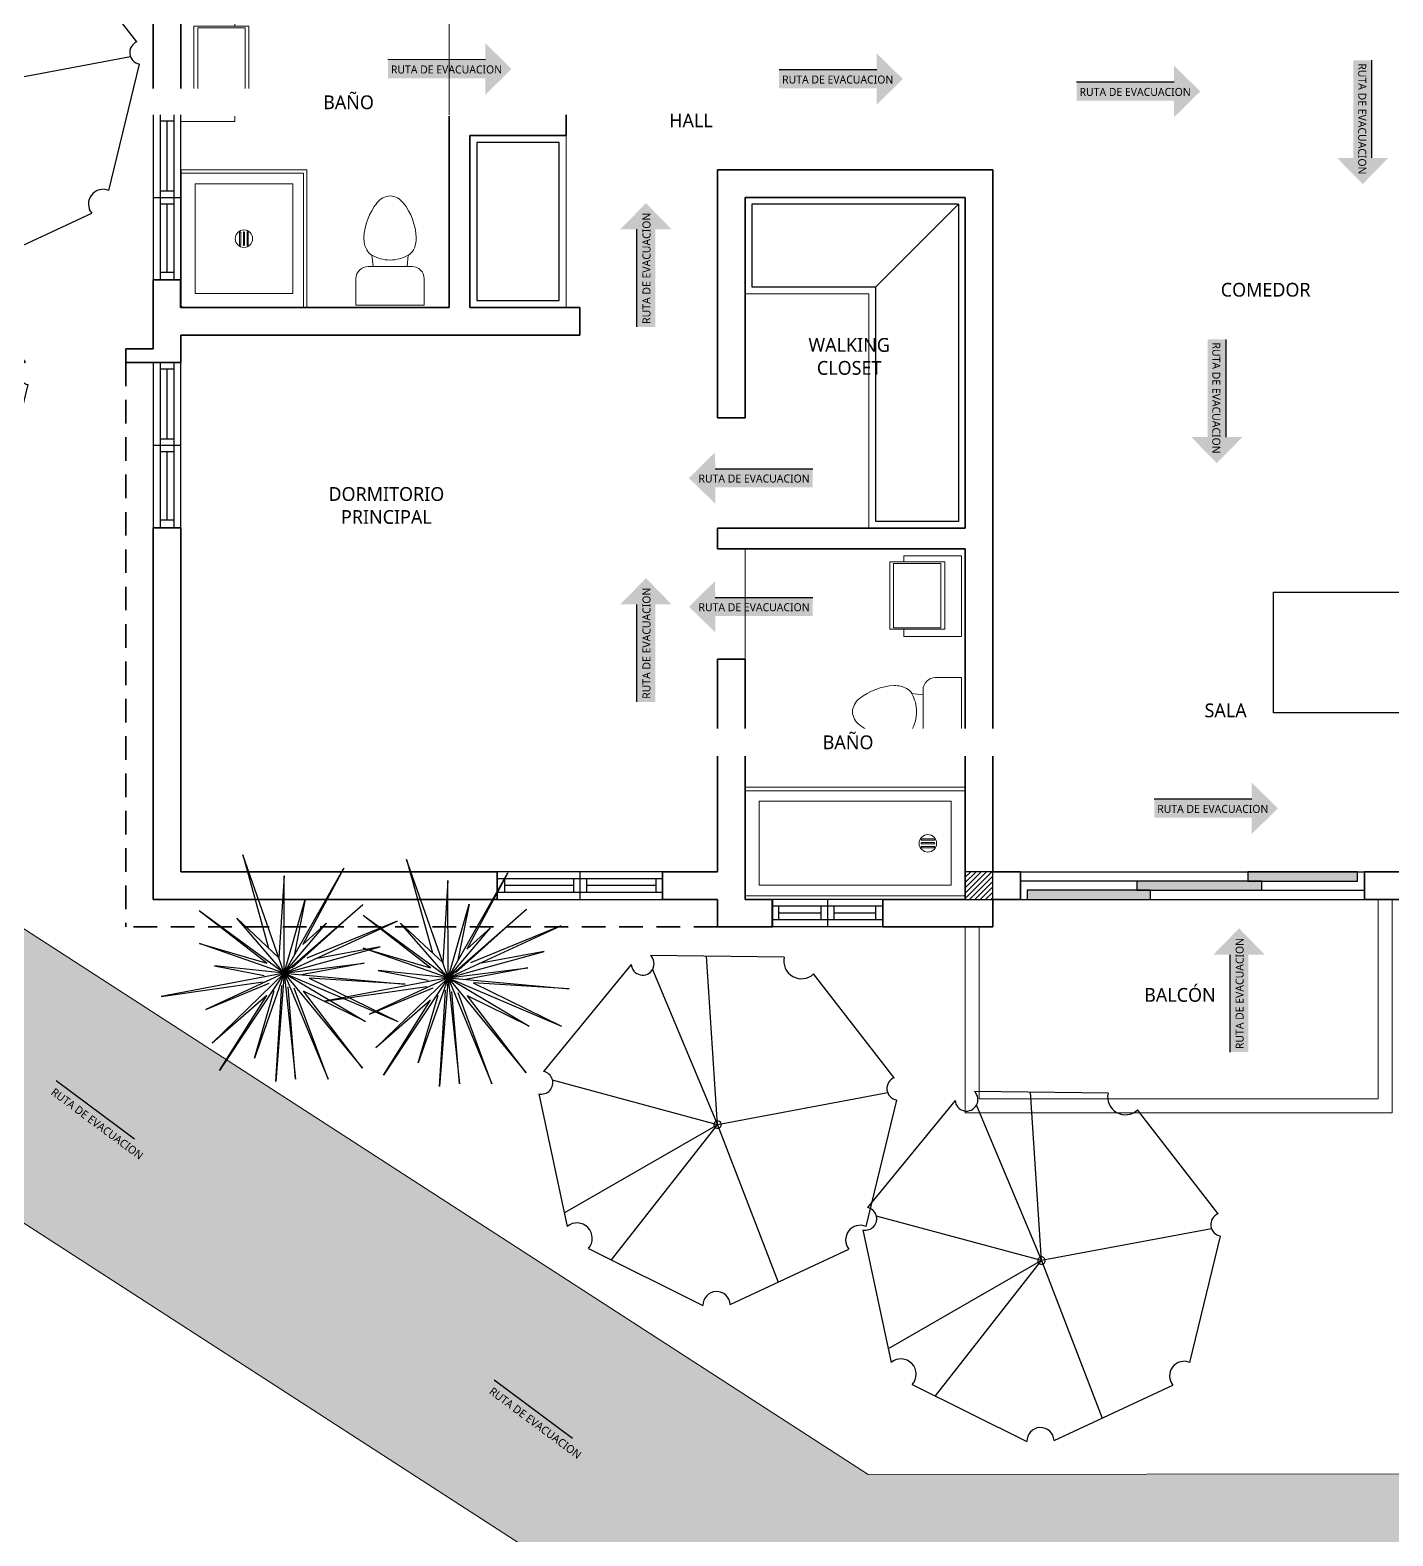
# Model space of a CAD drawing. Header units: feet. Extents: x 1019 to 2236, y -546 to 122.
# Drawn here: x 1074.38 to 1084.28, y -445.86 to -434.92 of the extents above; entities that cross this region are included whole.
import ezdxf

# ---------------------------------------------------------------- set-up
doc = ezdxf.new("R2010")
doc.units = ezdxf.units.FT
doc.header["$LTSCALE"] = 0.05
doc.header["$MEASUREMENT"] = 0
doc.linetypes.add('HIDDEN', pattern=[9.525, 6.35, -3.175])
for name, color, linetype, lineweight in [('A-GENM', 8, 'Continuous', 9), ('A-WALL', 7, 'Continuous', 25), ('arq-pisos', 251, 'Continuous', 5), ('closet', 8, 'Continuous', 5), ('I-FURN', 8, 'Continuous', 0), ('None', 7, 'Continuous', 5), ('P-SANR-FIXT', 8, 'Continuous', 9)]:
    doc.layers.add(name, color=color, linetype=linetype, lineweight=lineweight)
for name, color, linetype in [('columna', 9, 'Continuous'), ('MB3', 8, 'Continuous'), ('MUROS', 7, 'Continuous'), ('PERT-VENT', 8, 'Continuous'), ('PISO', 8, 'Continuous'), ('SIMBOLOGIA', 6, 'Continuous'), ('Simbolos de evacuacion', 7, 'Continuous'), ('TXT', 2, 'Continuous')]:
    doc.layers.add(name, color=color, linetype=linetype)
doc.layers.add('PLANTS', color=7, linetype='Continuous', true_color=0x005716)
doc.styles.add('ads', font='trebuc.ttf', dxfattribs={"height": 0.14})
picture_1 = doc.add_image_def('image4.jpg', size_in_pixel=(269, 187))

# ---------------------------------------------------------------- blocks, each defined once
blk = doc.blocks.new('ARBOL4')
at = {"layer": 'PLANTS'}
for p, q in [((0.18998, 0.442934), (-0.157772, 0.457476)), ((-0.215225, 0.439234), (-0.445698, 0.173788)), ((-0.172006, 0.430212), (0, 0)), ((0.465439, 0.126688), (0.258534, 0.409628)), ((0, 0), (0.381619, 0.241316)), ((-0.474293, 0.087687), (-0.409359, -0.263952)), ((0.392021, -0.274733), (0.48214, 0.055782)), ((0, 0), (-0.436626, -0.116299)), ((-0.37373, -0.251589), (0, 0)), ((0, 0), (-0.030926, -0.456175)), ((0.410256, -0.207857), (0, 0)), ((0, 0), (0.311329, -0.356352)), ((-0.375843, -0.309965), (-0.049034, -0.484529)), ((0.011921, -0.485418), (0.345337, -0.341692))]:
    blk.add_line(p, q, dxfattribs=at)
for centre, radius, start, end in [((-0.189074, 0.45647), 0.031319, 213.386078, 1.840691), ((0.228399, 0.434803), 0.03927, 168.050674, 320.127319), ((-0.47347, 0.135212), 0.047533, 269.007996, 54.248581), ((0.474388, 0.091377), 0.036427, 104.220505, 282.287354), ((0, 0), 0.01, 0, 180), ((0, 0), 0.01, 180, 0), ((-0.383672, -0.280455), 0.030531, 284.858551, 147.280869), ((0.371318, -0.310052), 0.04094, 59.622765, 230.608597), ((-0.018543, -0.484042), 0.030495, 357.413361, 180.915833)]:
    blk.add_arc(centre, radius, start, end, dxfattribs=at)
blk = doc.blocks.new('T36')
at = {"color": 86, "linetype": 'Continuous'}
for p, q in [((-0.0034, -0.0094), (-0.0541, 0.4721)), ((-0.0541, 0.4721), (-0.0034, 0.092)), ((-0.0034, -0.0094), (0.0979, 0.4721)), ((-0.0034, 0.092), (0.0979, 0.4721)), ((-0.0034, -0.0094), (-0.2936, 0.3918)), ((-0.2936, 0.3918), (-0.0795, 0.0666)), ((-0.0034, -0.0094), (0.3071, 0.3693)), ((0.3071, 0.3693), (0.0526, 0.0804)), ((-0.0034, -0.0094), (-0.1808, 0.3454)), ((-0.1808, 0.3454), (-0.083, 0.1007)), ((-0.0034, -0.0094), (0.1233, 0.3454)), ((0.1233, 0.3454), (0.0526, 0.0804)), ((-0.0034, -0.0094), (-0.3329, 0.244)), ((-0.3329, 0.244), (-0.0288, 0.0159)), ((-0.0034, -0.0094), (-0.1048, 0.2947)), ((-0.1048, 0.2947), (-0.0107, 0.0594)), ((-0.0034, -0.0094), (0.3767, 0.244)), ((0.3767, 0.244), (0.0473, 0.0413)), ((-0.0034, -0.0094), (-0.4596, 0.1426)), ((-0.4596, 0.1426), (-0.1302, 0.0413)), ((-0.0034, -0.0094), (-0.2315, 0.1173)), ((-0.2315, 0.1173), (-0.1302, 0.0413)), ((-0.0034, -0.0094), (0.4021, 0.1173)), ((0.4021, 0.1173), (0.0473, 0.0159)), ((-0.0034, -0.0094), (-0.3076, 0.0159)), ((-0.3076, 0.0159), (-0.0795, 0.0159)), ((-0.0034, -0.0094), (0.4274, 0.0413)), ((0.4274, 0.0413), (0.0473, -0.0094)), ((-0.0034, -0.0094), (-0.4343, -0.2629)), ((-0.0034, -0.0094), (-0.3836, -0.0854)), ((-0.3836, -0.0854), (-0.0585, -0.0418)), ((-0.0034, -0.0094), (-0.1808, -0.3896)), ((-0.0034, -0.0094), (-0.1808, -0.2375)), ((-0.1808, -0.2375), (-0.0585, -0.0418)), ((-0.0034, -0.0094), (-0.0541, -0.3642)), ((-0.0034, -0.0094), (0.1832, -0.4725)), ((-0.0034, -0.0094), (0.4274, -0.1868)), ((-0.0034, -0.0094), (0.0219, -0.2882)), ((-0.0034, -0.0094), (0.3514, -0.0601)), ((-0.0034, -0.0094), (0.1993, -0.2882)), ((-0.0034, -0.0094), (0.326, -0.2375)), ((0.3514, -0.0601), (0.0726, -0.0348)), ((-0.4343, -0.2629), (-0.0887, -0.0901)), ((-0.0288, -0.0854), (-0.1808, -0.3896)), ((-0.0541, -0.3642), (-0.0288, -0.0854)), ((0.0219, -0.2882), (0.0219, -0.0854)), ((0.1993, -0.2882), (0.0473, -0.0601)), ((0.1832, -0.4725), (0.0473, -0.0854)), ((0.4274, -0.1868), (0.0979, -0.0601)), ((0.0979, -0.0601), (0.326, -0.2375))]:
    blk.add_line(p, q, dxfattribs=at)
blk = doc.blocks.new('Arbol222')
at = {"layer": 'PLANTS', "lineweight": 15, "xscale": 1.5, "yscale": 1.5, "zscale": 1.5}
blk.add_blockref('T36', (0.0051, 0.0141), dxfattribs=at)
blk = doc.blocks.new('bath_sink_6127 - bath_sink_6127-542651-Nivel 1')
at = {"layer": 'I-FURN'}
for p, q in [((0.293, 0.244), (0.293, 0.4)), ((0.395, 0.244), (-0.005, 0.244)), ((-0.005, 0.244), (-0.005, -0.245)), ((0.025, -0.234), (0.025, 0.233)), ((0.025, 0.233), (0.369, 0.233)), ((0.369, 0.233), (0.369, -0.234)), ((0.395, -0.245), (0.395, 0.244)), ((-0.005, -0.245), (0.395, -0.245)), ((0.369, -0.234), (0.025, -0.234)), ((0.293, -0.448), (0.293, -0.245)), ((-0.1, -0.448), (0.293, -0.448))]:
    blk.add_line(p, q, dxfattribs=at)
blk = doc.blocks.new('Toilet_-_Tank_-_3D_4840 - 17_ High_ Seat Not Visible-536545-Nivel 1')
at = {"layer": 'P-SANR-FIXT'}
for p, q in [((0.248, 0.489), (-0.248, 0.489)), ((-0.248, 0.489), (-0.248, 0.298)), ((0.248, 0.298), (0.248, 0.489)), ((-0.159, 0.21), (-0.123, 0.21)), ((-0.123, 0.21), (-0.132, 0.127)), ((-0.123, 0.21), (0.123, 0.21)), ((0.132, 0.127), (0.123, 0.21)), ((0.123, 0.21), (0.159, 0.21))]:
    blk.add_line(p, q, dxfattribs=at)
for centre, radius, start, end in [((-0.159, 0.298), 0.0889, 180, 270), ((0.159, 0.298), 0.0889, 270, 360), ((-0.083, 0.041), 0.0995, 119.8981, 151.0596), ((0, -0.104), 0.266, 90.1019, 119.8981), ((0, -0.104), 0.266, 60.1019, 89.8981), ((0.083, 0.041), 0.0995, 28.9404, 60.1019), ((-0.023, 0.008), 0.167, 151.0596, 182.709), ((0.023, 0.008), 0.167, 357.291, 28.9404), ((0.25, 0.021), 0.441, 182.709, 218.5058), ((-0.25, 0.021), 0.441, 321.4942, 357.291), ((0.011, -0.169), 0.136, 218.5058, 265.219), ((-0.011, -0.169), 0.136, 274.781, 321.4942)]:
    blk.add_arc(centre, radius, start, end, dxfattribs=at)
blk = doc.blocks.new('Shower_Stall_9385 - 1-684532-Nivel 1')
at = {"layer": 'P-SANR-FIXT'}
for p, q in [((-0.576, 0.533), (0.424, 0.533)), ((-0.576, -0.381), (-0.576, 0.533)), ((0.424, 0.508), (-0.551, 0.508)), ((-0.551, -0.381), (-0.551, 0.508)), ((-0.475, -0.279), (-0.475, 0.432)), ((-0.475, 0.432), (0.322, 0.432)), ((0.322, 0.432), (0.322, -0.279)), ((-0.121, 0.108), (-0.032, 0.108)), ((-0.032, 0.099), (-0.121, 0.099)), ((-0.121, 0.081), (-0.032, 0.081)), ((-0.032, 0.072), (-0.121, 0.072)), ((-0.121, 0.053), (-0.032, 0.053)), ((-0.032, 0.044), (-0.121, 0.044)), ((0.322, -0.279), (-0.475, -0.279)), ((-0.576, -0.381), (-0.551, -0.381)), ((-0.551, -0.381), (0.398, -0.381))]:
    blk.add_line(p, q, dxfattribs=at)
for centre, radius, start, end in [((-0.076, 0.076), 0.0635, 360, 180), ((-0.076, 0.076), 0.0635, 0, 180), ((-0.076, 0.076), 0.0635, 180, 360), ((-0.076, 0.076), 0.0635, 180, 360), ((-0.121, 0.103), 0.00444, 90, 270), ((-0.121, 0.076), 0.00444, 90, 270), ((-0.121, 0.049), 0.00444, 90, 270), ((-0.032, 0.103), 0.00444, 270, 90), ((-0.032, 0.076), 0.00444, 270, 90), ((-0.032, 0.049), 0.00444, 270, 90), ((0.398, -0.356), 0.0254, 270, 360)]:
    blk.add_arc(centre, radius, start, end, dxfattribs=at)
blk = doc.blocks.new('bath_sink_6127 - bath_sink_6127-V2-Nivel 1')
at = {"layer": 'I-FURN'}
for p, q in [((0.293, 0.297), (-0.127, 0.297)), ((-0.127, 0.297), (-0.127, -0.29)), ((0.395, 0.244), (-0.005, 0.244)), ((-0.005, 0.244), (-0.005, -0.245)), ((0.025, -0.234), (0.025, 0.233)), ((0.025, 0.233), (0.369, 0.233)), ((0.293, 0.244), (0.293, 0.297)), ((0.369, 0.233), (0.369, -0.234)), ((0.395, -0.245), (0.395, 0.244)), ((0.293, -0.29), (-0.127, -0.29)), ((-0.005, -0.245), (0.395, -0.245)), ((0.369, -0.234), (0.025, -0.234)), ((0.293, -0.29), (0.293, -0.245))]:
    blk.add_line(p, q, dxfattribs=at)
blk = doc.blocks.new('A$C45091238')
for points in [[(0.846, 0.067), (1.753, 0.067), (1.753, 0.133), (0.846, 0.133)], [(1.653, 0.133), (2.45, 0.133), (2.45, 0.2), (1.653, 0.2)], [(0.05, 0), (0.946, 0), (0.946, 0.067), (0.05, 0.067)]]:
    blk.add_hatch(color=256).paths.add_polyline_path(points)
at = {"layer": 'PERT-VENT', "extrusion": (-6.28888e-16, -1.94037e-15, -1)}
for points in [[(-0.846, 0.067), (-1.753, 0.067), (-1.753, 0.133), (-0.846, 0.133)], [(-1.653, 0.133), (-2.45, 0.133), (-2.45, 0.2), (-1.653, 0.2)], [(-0.05, 0), (-0.946, 0), (-0.946, 0.067), (-0.05, 0.067)]]:
    blk.add_lwpolyline(points, close=True, dxfattribs=at)
at = {"layer": 'PISO'}
for p, q in [((0, 0.2), (2.5, 0.2)), ((0, 0), (2.5, 0))]:
    blk.add_line(p, q, dxfattribs=at)
at = {"layer": 'PISO', "extrusion": (-6.28888e-16, -1.94037e-15, -1)}
for p, q in [((0.896, 0.133), (0, 0.133)), ((1.753, 0.067), (2.5, 0.067))]:
    blk.add_line(p, q, dxfattribs=at)
blk = doc.blocks.new('A$C24CF40E6')
at = {"layer": 'P-SANR-FIXT', "extrusion": (-2.36783e-12, 8.94772e-16, -1)}
for p, q in [((0, 0.814), (1.6, 0.814)), ((1.6, 0.789), (0, 0.789)), ((1.6, 0.814), (1.6, 0.789)), ((1.6, 0.025), (1.6, 0.789)), ((0.102, 0.713), (1.498, 0.713)), ((1.498, 0.713), (1.498, 0.102)), ((1.283, 0.439), (1.373, 0.439)), ((1.373, 0.43), (1.283, 0.43)), ((1.283, 0.412), (1.373, 0.412)), ((1.373, 0.403), (1.283, 0.403)), ((1.283, 0.384), (1.373, 0.384)), ((1.373, 0.375), (1.283, 0.375)), ((1.498, 0.102), (0.102, 0.102))]:
    blk.add_line(p, q, dxfattribs=at)
at = {"layer": 'P-SANR-FIXT', "extrusion": (2.36783e-12, 8.94772e-16, -1)}
for p, q in [((0, 0.814), (0, 0.789)), ((0, 0.025), (0, 0.789)), ((0.102, 0.713), (0.102, 0.102))]:
    blk.add_line(p, q, dxfattribs=at)
at = {"layer": 'P-SANR-FIXT', "extrusion": (-2.36783e-12, -8.94772e-16, -1)}
for p, q in [((1.6, 0.025), (0, 0.025)), ((0, 0), (1.6, 0)), ((1.6, 0), (1.6, 0.025))]:
    blk.add_line(p, q, dxfattribs=at)
at = {"layer": 'P-SANR-FIXT', "extrusion": (2.36783e-12, -8.94772e-16, -1)}
blk.add_line((0, 0), (0, 0.025), dxfattribs=at)
at = {"layer": 'P-SANR-FIXT', "extrusion": (-2.36783e-12, 8.94772e-16, -1)}
for centre, radius, start, end in [((-1.328, 0.407), 0.0635, 0, 180), ((-1.328, 0.407), 0.0635, 0, 180), ((-1.283, 0.434), 0.00444, 270, 90), ((-1.373, 0.434), 0.00444, 90, 270), ((-1.328, 0.407), 0.0635, 180, 0), ((-1.328, 0.407), 0.0635, 180, 0), ((-1.283, 0.407), 0.00444, 270, 90), ((-1.283, 0.38), 0.00444, 270, 90), ((-1.373, 0.407), 0.00444, 90, 270), ((-1.373, 0.38), 0.00444, 90, 270)]:
    blk.add_arc(centre, radius, start, end, dxfattribs=at)
blk = doc.blocks.new('A$C18ED6237')
at = {"layer": 'PERT-VENT', "extrusion": (-2.36783e-12, 8.94772e-16, -1)}
for p, q in [((1.2, 0.2), (0, 0.2)), ((1.2, 0.15), (0, 0.15)), ((0.054, 0.05), (0.054, 0.15)), ((0.553, 0.15), (0.553, 0.05)), ((0.6, 0.2), (0.6, 0)), ((0.647, 0.15), (0.647, 0.05)), ((1.2, 0.05), (0, 0.05)), ((0.553, 0.1), (0.054, 0.1)), ((1.153, 0.1), (0.647, 0.1)), ((0, 0), (1.2, 0))]:
    blk.add_line(p, q, dxfattribs=at)
at = {"layer": 'PERT-VENT'}
blk.add_line((1.153, 0.05), (1.153, 0.15), dxfattribs=at)
blk = doc.blocks.new('A$C012446DC')
at = {"layer": 'PISO'}
h = blk.add_hatch(dxfattribs=at)
h.set_pattern_fill('ANSI31', color=256, scale=0.008571, angle=180)
h.set_pattern_definition([(225, (206536.064322, 1154820.960068), (0.0192434059784, -0.0192434059784), [])])
h.paths.add_polyline_path([(0, 0), (0.2, 0), (0.2, 0.2), (0, 0.2)])
at = {"layer": 'columna'}
blk.add_lwpolyline([(0.2, 0.2), (0, 0.2), (0, 0), (0.2, 0)], close=True, dxfattribs=at)
blk = doc.blocks.new('A$C791B5281')
at = {"layer": 'MUROS', "lineweight": 35}
blk.add_line((4.9, 10.3, 1.239), (5.1, 10.3, 1.239), dxfattribs=at)
for p in [(1.5, 10.1, 1.239), (4.9, 10.1, 1.239), (8.3, 10.1, 1.239), (0, 0, 1.239), (3.5, 0, 1.239), (6.3, 0, 1.239), (9.8, 0, 1.239)]:
    blk.add_blockref('A$C012446DC', p)

msp = doc.modelspace()

# ---------------------------------------------------------------- hatches: boundary and pattern name
at = {"layer": 'Simbolos de evacuacion'}
h = msp.add_hatch(color=94, dxfattribs=at)
h.paths.add_polyline_path([(1082.688, -435.434), (1082.688, -435.553), (1082.878, -435.366), (1082.688, -435.18), (1082.688, -435.299), (1081.979, -435.299), (1081.979, -435.434)])
h.paths.add_polyline_path([(1081.987, -435.326), (1082.797, -435.326), (1082.797, -435.415), (1081.987, -435.415)], flags=24)
h = msp.add_hatch(color=94, dxfattribs=at)
h.paths.add_polyline_path([(1083.99, -435.849), (1083.871, -435.849), (1084.058, -436.039), (1084.244, -435.849), (1084.125, -435.849), (1084.125, -435.14), (1083.99, -435.14)])
h.paths.add_polyline_path([(1084.098, -435.148), (1084.098, -435.958), (1084.01, -435.958), (1084.01, -435.148)], flags=24)
h = msp.add_hatch(color=94, dxfattribs=at)
h.paths.add_polyline_path([(1078.918, -436.368), (1079.037, -436.368), (1078.851, -436.178), (1078.664, -436.368), (1078.783, -436.368), (1078.783, -437.077), (1078.918, -437.077)])
h.paths.add_polyline_path([(1078.811, -437.069), (1078.811, -436.259), (1078.899, -436.259), (1078.899, -437.069)], flags=24)
h = msp.add_hatch(color=94, dxfattribs=at)
h.paths.add_polyline_path([(1082.931, -437.877), (1082.812, -437.877), (1082.998, -438.067), (1083.185, -437.877), (1083.066, -437.877), (1083.066, -437.168), (1082.931, -437.168)])
h.paths.add_polyline_path([(1083.038, -437.176), (1083.038, -437.986), (1082.95, -437.986), (1082.95, -437.176)], flags=24)
h = msp.add_hatch(color=94, dxfattribs=at)
h.paths.add_polyline_path([(1079.354, -438.242), (1079.354, -438.361), (1079.163, -438.175), (1079.353, -437.988), (1079.354, -438.107), (1080.062, -438.107), (1080.062, -438.242)])
h.paths.add_polyline_path([(1080.055, -438.134), (1079.245, -438.134), (1079.245, -438.223), (1080.055, -438.223)], flags=24)
h = msp.add_hatch(color=94, dxfattribs=at)
h.paths.add_polyline_path([(1078.918, -439.093), (1079.037, -439.093), (1078.851, -438.902), (1078.664, -439.093), (1078.783, -439.093), (1078.783, -439.801), (1078.918, -439.801)])
h.paths.add_polyline_path([(1078.81, -439.794), (1078.81, -438.984), (1078.899, -438.984), (1078.899, -439.794)], flags=24)
h = msp.add_hatch(color=94, dxfattribs=at)
h.paths.add_polyline_path([(1079.354, -439.177), (1079.354, -439.296), (1079.163, -439.11), (1079.353, -438.923), (1079.354, -439.042), (1080.062, -439.042), (1080.062, -439.177)])
h.paths.add_polyline_path([(1080.055, -439.069), (1079.245, -439.07), (1079.245, -439.158), (1080.055, -439.158)], flags=24)
h = msp.add_hatch(color=94, dxfattribs=at)
h.paths.add_polyline_path([(1083.252, -440.642), (1083.252, -440.761), (1083.442, -440.575), (1083.252, -440.388), (1083.252, -440.507), (1082.543, -440.507), (1082.543, -440.642)])
h.paths.add_polyline_path([(1082.551, -440.534), (1083.361, -440.534), (1083.361, -440.623), (1082.551, -440.623)], flags=24)
h = msp.add_hatch(color=94, dxfattribs=at)
h.paths.add_polyline_path([(1083.227, -441.638), (1083.346, -441.638), (1083.16, -441.447), (1082.973, -441.638), (1083.092, -441.638), (1083.092, -442.346), (1083.227, -442.346)])
h.paths.add_polyline_path([(1083.12, -442.339), (1083.12, -441.529), (1083.208, -441.529), (1083.208, -442.339)], flags=24)
h = msp.add_hatch(color=94, dxfattribs=at)
h.paths.add_polyline_path([(1075.053, -443.086), (1074.982, -443.182), (1075.246, -443.145), (1075.205, -442.882), (1075.134, -442.978), (1074.565, -442.555), (1074.484, -442.664)])
h.paths.add_polyline_path([(1074.554, -442.582), (1075.205, -443.065), (1075.152, -443.136), (1074.502, -442.653)], flags=24)
h = msp.add_hatch(color=94, dxfattribs=at)
h.paths.add_polyline_path([(1078.236, -445.26), (1078.166, -445.356), (1078.429, -445.319), (1078.388, -445.056), (1078.317, -445.152), (1077.748, -444.729), (1077.668, -444.838)])
h.paths.add_polyline_path([(1077.738, -444.756), (1078.388, -445.239), (1078.335, -445.31), (1077.685, -444.827)], flags=24)

# ---------------------------------------------------------------- linework, layer by layer
at = {"layer": 'A-GENM', "extrusion": (7.74729e-15, 7.31823e-14, -1)}
for p, q in [((1070.904, -439.237), (1080.465, -445.415)), ((1070.673, -441.224), (1079.234, -446.756))]:
    msp.add_line(p, q, dxfattribs=at)
at = {"layer": 'A-GENM'}
msp.add_line((1080.465, -445.415), (1085.178, -445.409), dxfattribs=at)
at = {"layer": 'A-WALL', "lineweight": 35, "extrusion": (-2.36783e-12, 8.94772e-16, -1)}
for p, q in [((1075.271, -433.936), (1075.271, -435.536)), ((1075.471, -435.536), (1075.471, -434.736)), ((1075.271, -435.536), (1075.471, -435.536)), ((1075.271, -435.536), (1075.471, -435.536)), ((1078.271, -435.536), (1077.421, -435.536)), ((1077.421, -435.536), (1077.421, -436.936)), ((1078.271, -435.686), (1077.571, -435.686)), ((1077.571, -436.936), (1077.571, -435.686)), ((1081.371, -435.936), (1079.371, -435.936)), ((1079.371, -435.936), (1079.371, -437.737)), ((1081.371, -441.036), (1081.371, -435.936)), ((1079.571, -436.136), (1081.171, -436.136)), ((1079.571, -437.737), (1079.571, -436.136)), ((1081.171, -436.136), (1081.171, -438.54)), ((1077.571, -436.936), (1077.571, -436.636)), ((1075.471, -436.736), (1075.271, -436.736)), ((1075.271, -437.236), (1075.271, -436.736)), ((1075.47, -436.936), (1075.47, -436.739)), ((1077.421, -436.936), (1075.47, -436.936)), ((1078.371, -436.936), (1077.571, -436.936)), ((1078.371, -437.136), (1078.371, -436.936)), ((1075.471, -437.136), (1078.371, -437.136)), ((1075.071, -437.336), (1075.071, -437.236)), ((1079.571, -437.737), (1079.371, -437.737)), ((1075.271, -438.536), (1075.271, -441.236)), ((1075.471, -441.036), (1075.471, -438.536)), ((1079.371, -438.54), (1079.371, -438.69)), ((1081.171, -438.54), (1079.371, -438.54)), ((1079.371, -438.69), (1081.171, -438.69)), ((1081.171, -438.69), (1081.171, -441.236)), ((1079.571, -439.49), (1079.371, -439.49)), ((1079.371, -439.49), (1079.371, -441.036)), ((1079.571, -441.236), (1079.571, -439.49)), ((1077.771, -441.036), (1075.471, -441.036)), ((1077.771, -441.236), (1077.771, -441.036)), ((1079.371, -441.036), (1078.971, -441.036)), ((1078.971, -441.036), (1078.971, -441.236)), ((1078.971, -441.036), (1078.971, -441.236)), ((1081.571, -441.036), (1081.371, -441.036)), ((1084.071, -441.036), (1084.071, -441.236)), ((1084.071, -441.036), (1084.071, -441.236)), ((1084.871, -441.036), (1084.071, -441.036)), ((1075.271, -441.236), (1077.771, -441.236)), ((1079.371, -441.236), (1078.971, -441.236)), ((1079.371, -441.236), (1079.371, -441.436)), ((1079.571, -441.236), (1079.771, -441.236)), ((1080.571, -441.236), (1081.171, -441.236)), ((1081.371, -441.436), (1081.371, -441.236)), ((1081.571, -441.236), (1081.371, -441.236)), ((1084.071, -441.236), (1084.671, -441.236)), ((1079.371, -441.436), (1079.771, -441.436)), ((1080.571, -441.436), (1081.371, -441.436))]:
    msp.add_line(p, q, dxfattribs=at)
at = {"layer": 'A-WALL', "lineweight": 35}
for p, q in [((1075.471, -437.336), (1075.471, -437.136)), ((1075.071, -437.236), (1075.271, -437.236)), ((1075.071, -437.336), (1075.471, -437.336)), ((1081.571, -441.036), (1081.571, -441.236)), ((1079.771, -441.236), (1079.771, -441.436)), ((1079.771, -441.236), (1079.771, -441.436)), ((1080.571, -441.236), (1080.571, -441.436)), ((1080.571, -441.236), (1080.571, -441.436))]:
    msp.add_line(p, q, dxfattribs=at)
at = {"layer": 'A-WALL', "extrusion": (-1.74148e-10, 1.01069e-11, -1)}
for p, q in [((1079.767, -441.436), (1079.767, -441.236)), ((1079.767, -441.436), (1079.767, -441.236)), ((1080.571, -441.236), (1080.571, -441.436))]:
    msp.add_line(p, q, dxfattribs=at)
at = {"layer": 'A-WALL', "extrusion": (-1.74148e-10, 1.01075e-11, -1)}
msp.add_line((1080.571, -441.236), (1080.571, -441.436), dxfattribs=at)
at = {"layer": 'closet', "extrusion": (-2.36783e-12, 8.94772e-16, -1)}
for p, q in [((1079.571, -436.836), (1080.471, -436.836)), ((1080.471, -436.836), (1080.471, -438.54))]:
    msp.add_line(p, q, dxfattribs=at)
at = {"layer": 'closet'}
msp.add_line((1079.571, -439.49), (1079.571, -438.69), dxfattribs=at)
at = {"layer": 'MB3', "linetype": 'HIDDEN', "lineweight": 35, "ltscale": 0.54}
for p in [(1075.071, -437.336), (1079.371, -441.436)]:
    msp.add_line(p, (1075.071, -441.436), dxfattribs=at)
at = {"layer": 'P-SANR-FIXT'}
for p, q in [((1084.171, -441.236), (1084.171, -442.686)), ((1084.271, -441.236), (1084.271, -442.786)), ((1081.171, -441.436), (1081.171, -442.786)), ((1081.271, -441.436), (1081.271, -442.686)), ((1081.271, -442.686), (1084.171, -442.686)), ((1081.171, -442.786), (1084.271, -442.786))]:
    msp.add_line(p, q, dxfattribs=at)
at = {"layer": 'PERT-VENT', "extrusion": (-1.74148e-10, 1.01069e-11, -1)}
for p, q in [((1080.571, -441.236), (1079.767, -441.236)), ((1080.571, -441.286), (1079.767, -441.286)), ((1080.122, -441.286), (1080.122, -441.386)), ((1080.169, -441.236), (1080.169, -441.436)), ((1080.216, -441.286), (1080.216, -441.386)), ((1080.521, -441.386), (1080.521, -441.286)), ((1080.571, -441.386), (1079.767, -441.386)), ((1080.122, -441.336), (1079.821, -441.336)), ((1080.521, -441.336), (1080.216, -441.336)), ((1080.571, -441.436), (1079.767, -441.436))]:
    msp.add_line(p, q, dxfattribs=at)
at = {"layer": 'PERT-VENT', "extrusion": (-1.74151e-10, 1.01069e-11, -1)}
msp.add_line((1079.817, -441.386), (1079.817, -441.286), dxfattribs=at)
at = {"layer": 'PISO'}
for points in [[(1077.621, -436.886), (1078.221, -436.886), (1078.221, -435.736), (1077.621, -435.736)], [(1079.621, -436.786), (1080.521, -436.786), (1081.121, -436.186), (1079.621, -436.186)], [(1080.521, -436.786), (1081.121, -436.186), (1081.121, -438.49), (1080.521, -438.49)]]:
    msp.add_lwpolyline(points, close=True, dxfattribs=at)
at = {"layer": 'SIMBOLOGIA', "color": 94, "linetype": 'Continuous'}
for p, q in [((1077.685, -435.136), (1076.976, -435.135)), ((1084.125, -435.849, -0.702), (1084.125, -435.14, -0.702)), ((1080.527, -435.209), (1079.818, -435.209)), ((1082.688, -435.299), (1081.979, -435.299)), ((1078.783, -436.368), (1078.783, -437.077)), ((1083.066, -437.877, -0.702), (1083.066, -437.168, -0.702)), ((1079.354, -438.107), (1080.062, -438.107)), ((1078.783, -439.093), (1078.783, -439.801)), ((1079.354, -439.042), (1080.062, -439.042)), ((1083.252, -440.507), (1082.543, -440.507)), ((1083.092, -441.638), (1083.092, -442.346)), ((1075.134, -442.978, -0.702), (1074.565, -442.555, -0.702)), ((1078.317, -445.152, -0.702), (1077.748, -444.729, -0.702))]:
    msp.add_line(p, q, dxfattribs=at)

# ---------------------------------------------------------------- block references
for name, p in [('A$C24CF40E6', (1079.571, -441.236)), ('A$C18ED6237', (1077.771, -441.236))]:
    msp.add_blockref(name, p)
at = {"layer": 'I-FURN', "extrusion": (-2.36783e-12, 8.94772e-16, -1), "xscale": -1}
msp.add_blockref('bath_sink_6127 - bath_sink_6127-542651-Nivel 1', (-1075.571, -435.136, 0), dxfattribs=at)
at = {"layer": 'I-FURN', "extrusion": (-2.36783e-12, 8.94772e-16, -1), "xscale": -1, "rotation": 180}
msp.add_blockref('bath_sink_6127 - bath_sink_6127-V2-Nivel 1', (-1081.017, -439.03, 0), dxfattribs=at)
at = {"layer": 'None', "lineweight": 15}
for name, p, xscale, yscale, zscale, rotation in [('ARBOL4', (1073.87, -435.346), 2.714450404586388, 2.714450404586388, 2.714450404586388, 258.7903459937169), ('ARBOL4', (1073.061, -437.674), 2.714450404586388, 2.714450404586388, 2.714450404586388, 258.7903459937169), ('Arbol222', (1076.223, -441.772), 1.215642893999417, 1.215642893999417, 1.215642893999417, 258.7903459937172), ('Arbol222', (1077.413, -441.806), 1.215642893999417, 1.215642893999417, 1.215642893999417, 258.7903459937172), ('ARBOL4', (1079.371, -442.873), 2.714450404586388, 2.714450404586388, 2.714450404586388, 258.7903459937169), ('ARBOL4', (1081.724, -443.861), 2.714450404586388, 2.714450404586388, 2.714450404586388, 258.7903459937169)]:
    msp.add_blockref(name, p, dxfattribs=dict(at, xscale=xscale, yscale=yscale, zscale=zscale, rotation=rotation))
at = {"layer": 'P-SANR-FIXT', "extrusion": (-2.36783e-12, 8.94772e-16, -1), "xscale": -1}
for name, p, rotation in [('Shower_Stall_9385 - 1-684532-Nivel 1', (-1075.854, -436.512, 0), 90), ('Toilet_-_Tank_-_3D_4840 - 17_ High_ Seat Not Visible-536545-Nivel 1', (-1076.992, -436.429, 0), 180), ('Toilet_-_Tank_-_3D_4840 - 17_ High_ Seat Not Visible-536545-Nivel 1', (-1080.655, -439.873, 0), 90)]:
    msp.add_blockref(name, p, dxfattribs=dict(at, rotation=rotation))
at = {"layer": 'PISO'}
msp.add_blockref('A$C45091238', (1081.571, -441.236), dxfattribs=at)

# ---------------------------------------------------------------- texts
at = {"layer": 'TXT', "char_height": 0.05815, "width": 15.6118, "style": 'ads'}
for insert, attachment_point, rotation in [((1076.998, -435.207, 0.702), 4, 359.9951), ((1084.054, -435.162), 4, 269.9951), ((1079.84, -435.28, 0.702), 4, 359.9951), ((1082.001, -435.37, 0.702), 4, 359.9951), ((1078.855, -437.055, 0.702), 4, 89.9951), ((1082.994, -437.19), 4, 269.9951), ((1080.04, -438.179, 0.702), 6, 0.0049), ((1078.855, -439.779, 0.702), 4, 89.9951), ((1080.04, -439.114, 0.702), 6, 0.0049), ((1082.565, -440.579, 0.702), 4, 359.9951), ((1083.164, -442.324, 0.702), 4, 89.9951), ((1074.54, -442.626), 4, 323.3964), ((1077.723, -444.8), 4, 323.3964)]:
    msp.add_mtext('RUTA DE EVACUACION', dxfattribs=dict(at, insert=insert, attachment_point=attachment_point, rotation=rotation))
at = {"layer": 'TXT', "insert": (1083.353, -436.757, -0.337), "char_height": 0.1, "width": 2.838, "attachment_point": 2, "style": 'ads', "bg_fill": 2}
msp.add_mtext('COMEDOR', dxfattribs=at)
at = {"layer": 'TXT', "char_height": 0.1, "width": 2.838, "attachment_point": 2, "style": 'ads'}
for s, insert in [('WALKING\\PCLOSET', (1080.327, -437.158)), ('SALA', (1083.062, -439.813)), ('BALCÓN', (1082.73, -441.88))]:
    msp.add_mtext(s, dxfattribs=dict(at, insert=insert))

# ---------------------------------------------------------------- pictures from other files: only their frames are drawn
at = {"layer": 'Simbolos de evacuacion'}
image = msp.add_image(picture_1, insert=(1083.409, -439.881), size_in_units=(1.261, 0.877), rotation=0, dxfattribs=at)
image.dxf.flags = 7

# ---------------------------------------------------------------- next in the draw order: texts
at = {"layer": 'TXT', "char_height": 0.1, "width": 2.838, "attachment_point": 2, "style": 'ads', "bg_fill": 2}
for s, insert in [('BAÑO', (1076.69, -435.395)), ('DORMITORIO \\PPRINCIPAL', (1076.965, -438.241)), ('BAÑO', (1080.319, -440.045))]:
    msp.add_mtext(s, dxfattribs=dict(at, insert=insert))

# ---------------------------------------------------------------- next in the draw order: hatches: boundary and pattern name
at = {"layer": 'Simbolos de evacuacion'}
h = msp.add_hatch(color=94, dxfattribs=at)
h.paths.add_polyline_path([(1077.685, -435.271), (1077.685, -435.389), (1077.875, -435.203), (1077.685, -435.017), (1077.685, -435.136), (1076.976, -435.135), (1076.976, -435.27)])
h.paths.add_polyline_path([(1076.984, -435.163), (1077.794, -435.163), (1077.794, -435.251), (1076.984, -435.251)], flags=24)

# ---------------------------------------------------------------- next in the draw order: linework, layer by layer
at = {"layer": 'A-WALL', "lineweight": 35}
msp.add_line((1075.271, -438.536), (1075.471, -438.536), dxfattribs=at)
at = {"layer": 'closet'}
msp.add_line((1077.421, -435.536), (1077.421, -434.736), dxfattribs=at)

# ---------------------------------------------------------------- next in the draw order: block references
msp.add_blockref('A$C791B5281', (1081.171, -441.236, -1.239))
at = {"rotation": 90}
for p in [(1075.471, -436.736), (1075.471, -438.536)]:
    msp.add_blockref('A$C18ED6237', p, dxfattribs=at)

# ---------------------------------------------------------------- next in the draw order: texts
at = {"layer": 'TXT', "insert": (1079.178, -435.527), "char_height": 0.1, "width": 2.838, "attachment_point": 2, "style": 'ads', "bg_fill": 2}
msp.add_mtext('HALL', dxfattribs=at)

# ---------------------------------------------------------------- next in the draw order: hatches: boundary and pattern name
at = {"layer": 'arq-pisos'}
h = msp.add_hatch(dxfattribs=at)
h.set_pattern_fill('AR-HBONE', color=256, scale=0.06, angle=90)
h.set_pattern_definition([(135, (856.79267, -132.22105), (-0.33941125, 5e-17), [0.72, -0.24]), (225, (856.62297, -132.05134), (-0.33941125, 5e-17), [0.72, -0.24])])
edge = h.paths.add_edge_path()
edge.add_line((1080.467, -446.916), (1087.644, -446.907))
edge.add_line((1087.644, -446.907), (1087.644, -446.906))
edge.add_line((1087.644, -446.906), (1096.14, -446.895))
edge.add_line((1096.14, -446.895), (1096.327, -448.039))
edge.add_arc((1097.314, -447.877), 1, 189.2909, 252.057)
edge.add_line((1097.006, -448.829), (1116.044, -454.994))
edge.add_line((1116.044, -454.994), (1116.352, -454.042))
edge.add_line((1116.352, -454.042), (1097.89, -448.064))
edge.add_line((1097.89, -448.064), (1102.974, -432.367))
edge.add_line((1102.974, -432.367), (1107.543, -433.846))
edge.add_line((1107.543, -433.846), (1109.073, -429.086))
edge.add_line((1109.073, -429.086), (1108.705, -428.967))
edge.add_line((1108.705, -428.967), (1108.219, -428.965))
edge.add_line((1108.219, -428.965), (1106.986, -432.772))
edge.add_line((1106.986, -432.772), (1102.289, -431.251))
edge.add_line((1102.289, -431.251), (1097.934, -444.7))
edge.add_arc((1096.983, -444.392), 1, 270.0737, 342.057, ccw=False)
edge.add_line((1096.984, -445.392), (1087.178, -445.405))
edge.add_line((1087.178, -445.405), (1087.178, -442.236))
edge.add_line((1087.178, -442.236), (1085.174, -442.238))
edge.add_line((1085.174, -442.238), (1085.178, -445.409))
edge.add_line((1085.178, -445.409), (1080.465, -445.415))
edge.add_line((1080.465, -445.415), (1070.904, -439.237))
edge.add_line((1070.904, -439.237), (1070.673, -441.224))
edge.add_line((1070.673, -441.224), (1079.234, -446.756))
edge.add_arc((1079.777, -445.916), 1, 237.1316, 270.0737)
edge.add_line((1079.778, -446.916), (1080.467, -446.916))
at = {"layer": 'Simbolos de evacuacion'}
h = msp.add_hatch(color=94, dxfattribs=at)
h.paths.add_polyline_path([(1080.527, -435.344), (1080.527, -435.463), (1080.717, -435.276), (1080.527, -435.09), (1080.527, -435.209), (1079.818, -435.209), (1079.818, -435.344)])
h.paths.add_polyline_path([(1079.825, -435.236), (1080.636, -435.236), (1080.636, -435.324), (1079.825, -435.324)], flags=24)

# ---------------------------------------------------------------- next in the draw order: linework, layer by layer
at = {"layer": 'A-WALL', "lineweight": 35}
msp.add_line((1078.271, -435.686), (1078.271, -435.536), dxfattribs=at)
at = {"layer": 'closet'}
msp.add_line((1078.271, -435.686), (1078.271, -436.936), dxfattribs=at)

doc.saveas('drawing.dxf')
